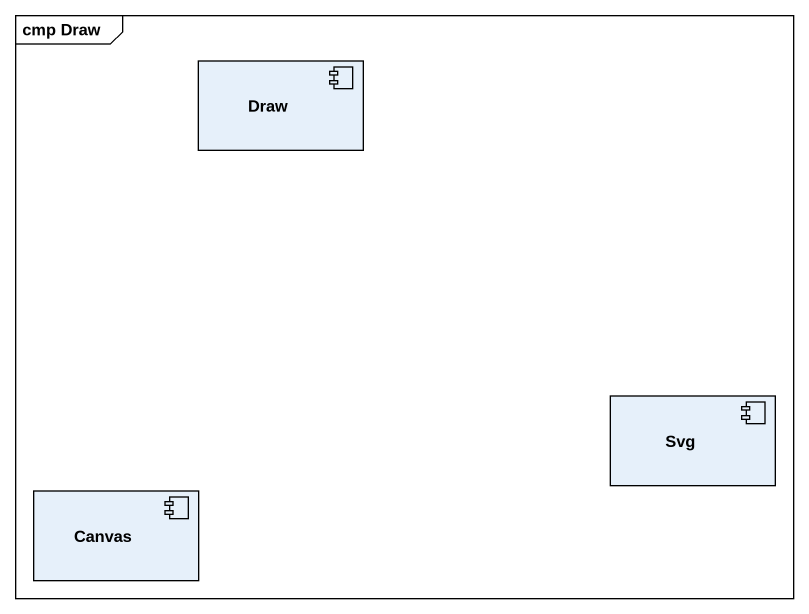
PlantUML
@startuml
mainframe cmp Draw
component Draw
component Svg
component Canvas
@enduml
